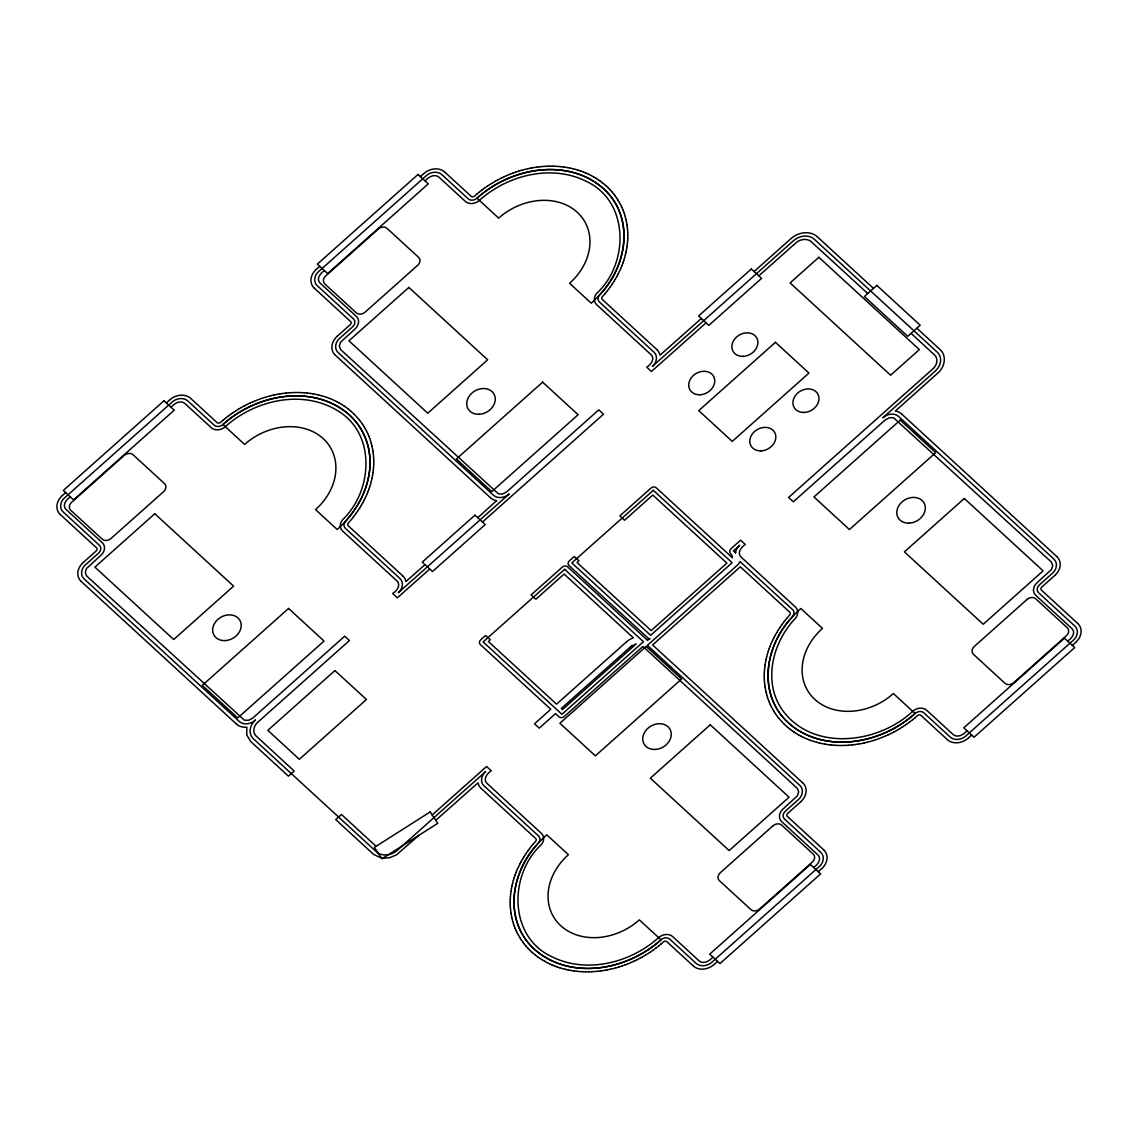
<?xml version="1.0" encoding="UTF-8"?>
<svg xmlns="http://www.w3.org/2000/svg" width="1138" height="1138" viewBox="0 0 1138 1138"><rect width="100%" height="100%" fill="white"/><g stroke="black" fill="none" stroke-linecap="round" stroke-linejoin="round"><path stroke-width="1.5" d="M373.705 464.489L373.748 461.957M510.194 902.363L510.237 899.831M627.763 238.169L627.806 235.637M764.252 676.043L764.295 673.511M373.563 467.234L373.705 464.688M510.237 899.632L510.379 897.085M627.621 240.915L627.763 238.368M764.295 673.312L764.437 670.766M373.321 469.98L373.549 467.434M510.393 896.886L510.621 894.34M627.379 243.66L627.607 241.114M764.452 670.567L764.679 668.02M372.98 472.739L373.292 470.179M510.649 894.141L510.962 891.58M627.038 246.42L627.351 243.859M764.708 667.821L765.02 665.261M372.524 475.513L372.951 472.939M510.99 891.367L511.417 888.806M626.583 249.194L627.01 246.633M765.049 665.061L765.476 662.487M371.984 478.273L372.496 475.712M626.042 251.953L626.554 249.393M511.446 888.607L511.958 886.047M765.504 662.288L766.016 659.727M371.344 481.033L371.941 478.472M625.402 254.727L626 252.152M512 885.848L512.598 883.273M766.059 659.528L766.656 656.967M370.604 483.792L371.301 481.246M624.662 257.487L625.359 254.926M512.641 883.074L513.338 880.513M766.699 656.754L767.396 654.208M369.765 486.552L370.547 484.006M623.837 260.232L624.606 257.686M513.394 880.314L514.163 877.768M767.453 653.994L768.235 651.448M368.84 489.297L369.708 486.751M622.899 262.978L623.766 260.431M514.234 877.569L515.101 875.022M768.292 651.249L769.16 648.703M367.816 492.029L368.769 489.496M621.874 265.709L622.827 263.177M515.173 874.823L516.126 872.291M769.231 648.504L770.184 645.971M366.692 494.731L367.73 492.228M620.751 268.426L621.789 265.908M516.211 872.092L517.249 869.574M770.27 645.772L771.308 643.269M365.483 497.434L366.607 494.93M619.541 271.114L620.665 268.611M517.335 869.389L518.459 866.886M771.393 643.07L772.517 640.566M364.174 500.108L365.383 497.633M618.233 273.789L619.442 271.313M518.558 866.687L519.767 864.211M772.617 640.367L773.826 637.892M362.78 502.754L364.075 500.293M616.839 276.434L618.133 273.988M519.867 864.012L521.161 861.566M773.925 637.707L775.22 635.246M361.287 505.372L362.666 502.953M615.345 279.052L616.725 276.634M521.275 861.366L522.655 858.948M775.334 635.047L776.713 632.628M359.722 507.961L361.187 505.571M613.78 281.655L615.245 279.251M522.755 858.749L524.22 856.345M776.813 632.429L778.278 630.039M358.072 510.521L359.608 508.16M612.13 284.201L613.667 281.84M524.334 856.16L525.87 853.799M778.392 629.84L779.928 627.479M356.322 513.039L357.944 510.706M610.381 286.733L612.002 284.386M525.998 853.614L527.619 851.267M780.056 627.294L781.678 624.961M354.501 515.528L356.194 513.224M608.56 289.208L610.253 286.904M527.748 851.096L529.44 848.792M781.806 624.776L783.499 622.472M352.595 517.975L354.373 515.713M606.654 291.655L608.432 289.393M529.568 848.607L531.346 846.345M783.627 622.287L785.405 620.025M350.618 520.365L352.467 518.146M604.676 294.045L606.526 291.826M531.474 846.174L533.324 843.955M785.533 619.854L787.382 617.635M350.476 520.535L348.271 523.067A2.589 2.105 -30 0 0 348.143 525.685L402.738 575.856M604.534 294.216L602.329 296.748A2.589 2.105 -30 0 0 602.201 299.365L656.797 349.537M533.466 843.784L535.671 841.252A2.589 2.105 -30 0 0 535.799 838.635L481.203 788.463M787.524 617.465L789.729 614.933A2.589 2.105 -30 0 0 789.857 612.315L740.326 566.795L652.615 644.947L802.688 782.83M62.135 495.77L61.495 496.381A10.37 8.421 -30 0 0 61.025 496.879L60.485 497.491A10.37 8.421 -30 0 0 60.058 498.017L59.589 498.657A10.37 8.421 -30 0 0 59.219 499.212L58.82 499.881A10.37 8.421 -30 0 0 58.493 500.45L58.166 501.147A10.37 8.421 -30 0 0 57.91 501.73L57.64 502.441A10.37 8.421 -30 0 0 57.441 503.039L57.256 503.75A10.37 8.421 -30 0 0 57.128 504.362L57.014 505.073A10.37 8.421 -30 0 0 56.943 505.67L56.9 506.382A10.37 8.421 -30 0 0 56.9 506.979L56.943 507.676A10.37 8.421 -30 0 0 57.014 508.245L57.128 508.928A10.37 8.421 -30 0 0 57.256 509.497L57.455 510.137A10.37 8.421 -30 0 0 57.64 510.678L57.91 511.289A10.37 8.421 -30 0 0 58.166 511.801L58.507 512.385A10.37 8.421 -30 0 0 58.82 512.854L59.233 513.394A10.37 8.421 -30 0 0 59.603 513.821L60.129 514.362M316.193 269.45L315.553 270.076A10.37 8.421 -30 0 0 315.084 270.56L314.543 271.171A10.37 8.421 -30 0 0 314.116 271.697L313.647 272.338A10.37 8.421 -30 0 0 313.277 272.892L312.879 273.561A10.37 8.421 -30 0 0 312.552 274.144L312.225 274.827A10.37 8.421 -30 0 0 311.968 275.424L311.698 276.121A10.37 8.421 -30 0 0 311.499 276.719L311.314 277.43A10.37 8.421 -30 0 0 311.186 278.042L311.072 278.753A10.37 8.421 -30 0 0 311.001 279.351L310.959 280.062A10.37 8.421 -30 0 0 310.959 280.659L311.001 281.356A10.37 8.421 -30 0 0 311.072 281.94L311.186 282.608A10.37 8.421 -30 0 0 311.314 283.177L311.513 283.817A10.37 8.421 -30 0 0 311.698 284.358L311.968 284.984A10.37 8.421 -30 0 0 312.225 285.482L312.566 286.065A10.37 8.421 -30 0 0 312.879 286.534L313.291 287.075A10.37 8.421 -30 0 0 313.661 287.516L314.188 288.042M83.046 562.684L82.405 563.31A10.37 8.421 -30 0 0 81.936 563.808L81.41 564.42A10.37 8.421 -30 0 0 80.983 564.946L80.514 565.586A10.37 8.421 -30 0 0 80.144 566.141L79.731 566.809A10.37 8.421 -30 0 0 79.418 567.378L79.077 568.075A10.37 8.421 -30 0 0 78.821 568.659L78.55 569.37A10.37 8.421 -30 0 0 78.366 569.967L78.166 570.679A10.37 8.421 -30 0 0 78.038 571.29L77.925 572.001A10.37 8.421 -30 0 0 77.868 572.599L77.825 573.31A10.37 8.421 -30 0 0 77.825 573.908L77.868 574.59A10.37 8.421 -30 0 0 77.925 575.174L78.053 575.856A10.37 8.421 -30 0 0 78.181 576.411L78.366 577.066A10.37 8.421 -30 0 0 78.565 577.606L78.835 578.218A10.37 8.421 -30 0 0 79.091 578.73L79.432 579.313A10.37 8.421 -30 0 0 79.745 579.783L80.158 580.323A10.37 8.421 -30 0 0 80.528 580.75L81.04 581.29M337.104 336.379L336.464 336.99A10.37 8.421 -30 0 0 335.995 337.488L335.468 338.1A10.37 8.421 -30 0 0 335.041 338.626L334.572 339.266A10.37 8.421 -30 0 0 334.202 339.821L333.79 340.49A10.37 8.421 -30 0 0 333.477 341.059L333.135 341.756A10.37 8.421 -30 0 0 332.879 342.339L332.609 343.05A10.37 8.421 -30 0 0 332.424 343.648L332.225 344.359A10.37 8.421 -30 0 0 332.097 344.97L331.983 345.682A10.37 8.421 -30 0 0 331.926 346.279L331.883 346.99A10.37 8.421 -30 0 0 331.883 347.588L331.926 348.285A10.37 8.421 -30 0 0 331.983 348.854L332.111 349.537A10.37 8.421 -30 0 0 332.239 350.091L332.424 350.746A10.37 8.421 -30 0 0 332.623 351.286L332.893 351.898A10.37 8.421 -30 0 0 333.149 352.41L333.491 352.993A10.37 8.421 -30 0 0 333.804 353.463L334.216 354.003A10.37 8.421 -30 0 0 334.586 354.43L335.098 354.971M800.896 801.621L801.536 801.01A10.37 8.421 -30 0 0 802.005 800.512L802.532 799.9A10.37 8.421 -30 0 0 802.959 799.374L803.428 798.734A10.37 8.421 -30 0 0 803.798 798.179L804.21 797.51A10.37 8.421 -30 0 0 804.523 796.941L804.865 796.244A10.37 8.421 -30 0 0 805.121 795.661L805.391 794.95A10.37 8.421 -30 0 0 805.576 794.352L805.775 793.641A10.37 8.421 -30 0 0 805.903 793.03L806.017 792.318A10.37 8.421 -30 0 0 806.074 791.721L806.117 791.01A10.37 8.421 -30 0 0 806.117 790.412L806.074 789.715A10.37 8.421 -30 0 0 806.017 789.146L805.889 788.463A10.37 8.421 -30 0 0 805.761 787.909L805.576 787.254A10.37 8.421 -30 0 0 805.377 786.714L805.107 786.102A10.37 8.421 -30 0 0 804.851 785.59L804.509 785.007A10.37 8.421 -30 0 0 804.196 784.537L803.784 783.997A10.37 8.421 -30 0 0 803.414 783.57L802.902 783.029M1054.954 575.316L1055.595 574.69A10.37 8.421 -30 0 0 1056.064 574.192L1056.59 573.58A10.37 8.421 -30 0 0 1057.017 573.054L1057.486 572.414A10.37 8.421 -30 0 0 1057.856 571.859L1058.269 571.191A10.37 8.421 -30 0 0 1058.582 570.622L1058.923 569.925A10.37 8.421 -30 0 0 1059.179 569.341L1059.45 568.63A10.37 8.421 -30 0 0 1059.634 568.033L1059.834 567.321A10.37 8.421 -30 0 0 1059.962 566.71L1060.075 565.999A10.37 8.421 -30 0 0 1060.132 565.401L1060.175 564.69A10.37 8.421 -30 0 0 1060.175 564.092L1060.132 563.41A10.37 8.421 -30 0 0 1060.075 562.826L1059.947 562.144A10.37 8.421 -30 0 0 1059.819 561.589L1059.634 560.934A10.37 8.421 -30 0 0 1059.435 560.394L1059.165 559.782A10.37 8.421 -30 0 0 1058.909 559.27L1058.568 558.687A10.37 8.421 -30 0 0 1058.255 558.217L1057.842 557.677A10.37 8.421 -30 0 0 1057.472 557.25L1056.96 556.71M821.807 868.55L822.447 867.924A10.37 8.421 -30 0 0 822.916 867.441L823.457 866.829A10.37 8.421 -30 0 0 823.884 866.303L824.353 865.662A10.37 8.421 -30 0 0 824.723 865.108L825.121 864.439A10.37 8.421 -30 0 0 825.448 863.856L825.775 863.173A10.37 8.421 -30 0 0 826.032 862.576L826.302 861.879A10.37 8.421 -30 0 0 826.501 861.281L826.686 860.57A10.37 8.421 -30 0 0 826.814 859.958L826.928 859.247A10.37 8.421 -30 0 0 826.999 858.649L827.042 857.938A10.37 8.421 -30 0 0 827.042 857.341L826.999 856.644A10.37 8.421 -30 0 0 826.928 856.061L826.814 855.392A10.37 8.421 -30 0 0 826.686 854.823L826.487 854.183A10.37 8.421 -30 0 0 826.302 853.642L826.032 853.016A10.37 8.421 -30 0 0 825.775 852.518L825.434 851.935A10.37 8.421 -30 0 0 825.121 851.466L824.709 850.925A10.37 8.421 -30 0 0 824.339 850.484L823.812 849.958M1075.865 642.23L1076.505 641.619A10.37 8.421 -30 0 0 1076.975 641.121L1077.515 640.509A10.37 8.421 -30 0 0 1077.942 639.983L1078.411 639.343A10.37 8.421 -30 0 0 1078.781 638.788L1079.18 638.119A10.37 8.421 -30 0 0 1079.507 637.55L1079.834 636.853A10.37 8.421 -30 0 0 1080.09 636.27L1080.36 635.559A10.37 8.421 -30 0 0 1080.559 634.961L1080.744 634.25A10.37 8.421 -30 0 0 1080.872 633.638L1080.986 632.927A10.37 8.421 -30 0 0 1081.057 632.33L1081.1 631.618A10.37 8.421 -30 0 0 1081.1 631.021L1081.057 630.324A10.37 8.421 -30 0 0 1080.986 629.755L1080.872 629.072A10.37 8.421 -30 0 0 1080.744 628.503L1080.545 627.863A10.37 8.421 -30 0 0 1080.36 627.322L1080.09 626.711A10.37 8.421 -30 0 0 1079.834 626.199L1079.493 625.616A10.37 8.421 -30 0 0 1079.18 625.146L1078.767 624.606A10.37 8.421 -30 0 0 1078.397 624.179L1077.871 623.638M62.391 495.528L65.677 492.598M166.347 402.923L169.647 399.979M316.449 269.208L319.75 266.278M420.406 176.603L423.706 173.673M70.414 496.936C66.473 499.184 61.751 505.4 66.104 509.468L102.392 542.812A10.37 8.421 -30 0 1 101.054 555.188L86.545 568.474L85.265 572.343L86.559 575.899L244.4 720.198L248.625 720.283L252.721 718.121L344.714 636.185L349.437 640.523L257.074 722.872A11.679 9.474 -30 0 0 255.694 735.603L294.173 771.038L288.426 776.159L250.602 741.407L246.761 734.935L246.832 727.182A10.37 8.421 -30 0 1 246.164 727.225L245.381 727.253A10.37 8.421 -30 0 1 244.727 727.239L243.959 727.196A10.37 8.421 -30 0 1 243.319 727.125L242.579 727.011A10.37 8.421 -30 0 1 241.953 726.883L241.242 726.698A10.37 8.421 -30 0 1 240.644 726.513L239.976 726.257A10.37 8.421 -30 0 1 239.407 726.016L238.781 725.703A10.37 8.421 -30 0 1 238.255 725.418L237.671 725.034A10.37 8.421 -30 0 1 237.202 724.693L236.619 724.209M171.07 407.262C174.128 403.407 180.529 399.651 184.996 403.563L211.426 427.845A10.37 8.421 -30 0 0 225.139 426.835C254.528 400.291 301.513 389.139 336.891 410.277C376.394 432.824 372.98 490.905 342.538 519.767A10.384 8.435 -30 0 0 342.424 530.849L396.949 580.949C401.287 584.96 396.636 591.362 392.653 593.481L397.375 597.82L429.737 569M324.472 270.616C320.532 272.864 315.809 279.066 320.162 283.149L356.45 316.492A10.37 8.421 -30 0 1 355.113 328.882L340.603 342.154L339.323 346.023L340.618 349.579L498.458 493.878L502.683 493.977L506.78 491.801L598.773 409.865L603.496 414.204L482.469 522.029M425.143 180.942C428.187 177.087 434.588 173.332 439.055 177.244L465.485 201.54A10.37 8.421 -30 0 0 479.198 200.516C507.491 175.067 551.489 163.787 586.582 181.483C629.584 201.625 629.086 263.689 596.596 293.448A10.384 8.435 -30 0 0 596.483 304.529L651.007 354.629C655.36 358.683 650.666 364.942 646.711 367.161L651.434 371.5L706.086 322.822M83.302 562.457L96.36 550.806A2.589 2.105 -30 0 0 96.673 547.975L60.328 514.561M337.36 336.137L350.419 324.486A2.589 2.105 -30 0 0 350.732 321.656L314.387 288.241M425 564.647L405.939 581.49A10.37 8.421 -30 0 0 405.797 580.921L405.612 580.28A10.37 8.421 -30 0 0 405.413 579.74L405.142 579.114A10.37 8.421 -30 0 0 404.886 578.616L404.559 578.033A10.37 8.421 -30 0 0 404.232 577.563L403.834 577.023A10.37 8.421 -30 0 0 403.464 576.582L402.937 576.056M477.732 517.676L496.637 500.692A10.37 8.421 -30 0 1 496.012 500.564L495.3 500.379A10.37 8.421 -30 0 1 494.703 500.194L494.034 499.938A10.37 8.421 -30 0 1 493.465 499.696L492.839 499.383A10.37 8.421 -30 0 1 492.313 499.098L491.73 498.714A10.37 8.421 -30 0 1 491.26 498.373L490.677 497.903M701.349 318.484L659.997 355.17A10.37 8.421 -30 0 0 659.855 354.601L659.67 353.961A10.37 8.421 -30 0 0 659.471 353.42L659.201 352.794A10.37 8.421 -30 0 0 658.945 352.296L658.618 351.713A10.37 8.421 -30 0 0 658.29 351.244L657.892 350.703A10.37 8.421 -30 0 0 657.522 350.276L656.996 349.736M754.081 271.513L790.995 238.624C797.894 232.337 809.744 230.104 817.198 236.676L873.486 288.398M758.818 275.851L796.6 242.252A11.679 9.474 -30 0 1 810.697 241.199L867.739 293.519M432.17 814.95L486.566 766.5L491.289 770.839C487.334 773.072 482.64 779.317 486.993 783.371L541.517 833.471A10.384 8.435 -30 0 1 541.404 844.552C508.914 874.311 508.416 936.375 551.418 956.517C586.511 974.213 630.509 962.933 658.802 937.484A10.37 8.421 -30 0 1 672.515 936.46L698.945 960.757C703.412 964.668 709.813 960.913 712.857 957.058M626.483 641.86L556.553 704.152L488.387 641.533L490.307 639.826L485.57 635.473L480.777 639.741A3.898 3.158 -30 0 0 480.264 644.478L550.792 709.273L534.504 723.796L539.227 728.135L555.529 713.626L559.071 716.883A3.898 3.158 -30 0 0 564.306 716.485L642.927 646.455L797.382 788.421L798.677 791.863L797.397 795.846L782.887 809.118A10.37 8.421 -30 0 0 781.55 821.508L817.838 854.851C822.191 858.934 817.482 865.136 813.528 867.384M418.94 835.292L396.536 854.794L389.936 857.639L382.809 858.251M435.754 820.313L478.003 782.83A10.37 8.421 -30 0 0 478.145 783.399L478.33 784.039A10.37 8.421 -30 0 0 478.529 784.58L478.799 785.206A10.37 8.421 -30 0 0 479.055 785.704L479.383 786.287A10.37 8.421 -30 0 0 479.71 786.756L480.108 787.297A10.37 8.421 -30 0 0 480.478 787.724L481.004 788.264M800.64 801.863L787.581 813.514A2.589 2.105 -30 0 0 787.268 816.344L823.613 849.759M1054.698 575.544L1041.64 587.194A2.589 2.105 -30 0 0 1041.327 590.025L1077.672 623.439M966.93 730.738C963.858 734.593 957.485 738.349 953.004 734.437L926.574 710.155A10.37 8.421 -30 0 0 912.861 711.165C878.223 743.982 812.063 752.232 781.92 709.387C762.545 680.823 772.944 641.775 795.462 618.233A10.384 8.435 -30 0 0 795.576 607.151L741.051 557.051C736.67 552.94 741.421 546.781 745.347 544.519L740.625 540.18L731.037 548.715A3.898 3.158 -30 0 0 730.525 553.452L731.876 555.259A10.37 8.421 -30 0 0 731.947 555.842L732.061 556.51A10.37 8.421 -30 0 0 732.203 557.079L732.417 557.791L656.185 487.761A3.898 3.158 -30 0 0 650.95 488.159L619.797 515.912L624.52 520.251L652.799 495.058L726.883 563.111L651.135 630.58L577.066 562.528L578.986 560.821L574.249 556.482L569.455 560.75A3.898 3.158 -30 0 0 568.943 565.486L647.75 637.877A3.898 3.158 -30 0 0 649.912 638.674L647.55 640.296M1067.586 641.064C1071.498 638.788 1076.249 632.714 1071.925 628.574L1035.608 595.188A10.37 8.421 -30 0 1 1036.946 582.812L1051.455 569.526L1052.735 565.657L1051.441 562.101L893.6 417.802L889.375 417.717L885.279 419.879L793.286 501.815L788.563 497.477L933.658 368.157A11.679 9.474 -30 0 0 935.023 355.426L911.069 333.334M714.294 964.327L717.594 961.397M818.25 871.722L821.551 868.792M968.353 738.021L971.653 735.077M1072.323 645.402L1075.609 642.472M476.936 194.043L474.418 196.205A2.589 2.105 -30 0 1 471.288 196.433L444.773 172.094M222.877 420.363L220.359 422.525A2.589 2.105 -30 0 1 217.23 422.753L190.715 398.414M915.123 717.637L917.641 715.475A2.589 2.105 -30 0 1 920.77 715.247L947.285 739.586M661.064 943.957L663.582 941.795A2.589 2.105 -30 0 1 666.712 941.567L693.227 965.906M423.962 173.445L424.659 172.862A10.37 8.421 -30 0 1 425.214 172.45L425.897 171.98A10.37 8.421 -30 0 1 426.494 171.596L427.205 171.184A10.37 8.421 -30 0 1 427.817 170.856L428.571 170.501A10.37 8.421 -30 0 1 429.211 170.231L429.979 169.932A10.37 8.421 -30 0 1 430.633 169.704L431.416 169.477A10.37 8.421 -30 0 1 432.084 169.306L432.867 169.149A10.37 8.421 -30 0 1 433.55 169.036L434.332 168.95A10.37 8.421 -30 0 1 435.001 168.893L435.783 168.879A10.37 8.421 -30 0 1 436.437 168.879L437.205 168.936A10.37 8.421 -30 0 1 437.846 168.993L438.599 169.121A10.37 8.421 -30 0 1 439.211 169.249L439.922 169.42A10.37 8.421 -30 0 1 440.52 169.605L441.203 169.861A10.37 8.421 -30 0 1 441.757 170.103L442.398 170.416A10.37 8.421 -30 0 1 442.91 170.714L443.493 171.084A10.37 8.421 -30 0 1 443.976 171.425L444.56 171.909M169.903 399.751L170.6 399.182A10.37 8.421 -30 0 1 171.155 398.769L171.838 398.3A10.37 8.421 -30 0 1 172.435 397.916L173.147 397.503A10.37 8.421 -30 0 1 173.758 397.176L174.512 396.821A10.37 8.421 -30 0 1 175.152 396.536L175.921 396.252A10.37 8.421 -30 0 1 176.575 396.024L177.357 395.796A10.37 8.421 -30 0 1 178.026 395.626L178.808 395.469A10.37 8.421 -30 0 1 179.477 395.355L180.273 395.27A10.37 8.421 -30 0 1 180.942 395.213L181.724 395.185A10.37 8.421 -30 0 1 182.379 395.199L183.147 395.242A10.37 8.421 -30 0 1 183.787 395.313L184.541 395.427A10.37 8.421 -30 0 1 185.153 395.555L185.864 395.74A10.37 8.421 -30 0 1 186.461 395.924L187.144 396.18A10.37 8.421 -30 0 1 187.699 396.422L188.339 396.735A10.37 8.421 -30 0 1 188.851 397.034L189.434 397.404A10.37 8.421 -30 0 1 189.918 397.745L190.501 398.229M477.106 193.887L479.383 192.023M223.048 420.207L225.324 418.343M626.739 641.633L627.436 641.064A10.37 8.421 -30 0 1 627.991 640.637L628.674 640.168A10.37 8.421 -30 0 1 629.257 639.798L629.983 639.385A10.37 8.421 -30 0 1 630.594 639.058L631.334 638.703A10.37 8.421 -30 0 1 631.988 638.418L632.742 638.119A10.37 8.421 -30 0 1 633.411 637.906L564.121 574.064L535.842 599.257L531.105 594.904L562.272 567.151A3.898 3.158 -30 0 1 567.506 566.767L647.323 640.097M912.676 719.657L914.952 717.794M658.618 945.977L660.894 944.113M968.097 738.249L967.4 738.818A10.37 8.421 -30 0 1 966.845 739.231L966.162 739.7A10.37 8.421 -30 0 1 965.565 740.084L964.853 740.497A10.37 8.421 -30 0 1 964.242 740.824L963.488 741.179A10.37 8.421 -30 0 1 962.848 741.464L962.079 741.748A10.37 8.421 -30 0 1 961.425 741.976L960.643 742.204A10.37 8.421 -30 0 1 959.974 742.374L959.192 742.531A10.37 8.421 -30 0 1 958.523 742.645L957.727 742.73A10.37 8.421 -30 0 1 957.058 742.787L956.276 742.815A10.37 8.421 -30 0 1 955.621 742.801L954.853 742.758A10.37 8.421 -30 0 1 954.213 742.687L953.459 742.573A10.37 8.421 -30 0 1 952.847 742.445L952.136 742.26A10.37 8.421 -30 0 1 951.539 742.076L950.856 741.82A10.37 8.421 -30 0 1 950.301 741.578L949.661 741.265A10.37 8.421 -30 0 1 949.149 740.966L948.566 740.596A10.37 8.421 -30 0 1 948.082 740.255L947.499 739.771M714.038 964.555L713.341 965.138A10.37 8.421 -30 0 1 712.786 965.55L712.104 966.02A10.37 8.421 -30 0 1 711.506 966.404L710.795 966.816A10.37 8.421 -30 0 1 710.183 967.144L709.429 967.499A10.37 8.421 -30 0 1 708.789 967.769L708.021 968.068A10.37 8.421 -30 0 1 707.367 968.296L706.584 968.523A10.37 8.421 -30 0 1 705.916 968.694L705.133 968.851A10.37 8.421 -30 0 1 704.45 968.964L703.668 969.05A10.37 8.421 -30 0 1 703 969.107L702.217 969.121A10.37 8.421 -30 0 1 701.563 969.121L700.795 969.064A10.37 8.421 -30 0 1 700.154 969.007L699.401 968.879A10.37 8.421 -30 0 1 698.789 968.751L698.078 968.58A10.37 8.421 -30 0 1 697.48 968.395L696.797 968.139A10.37 8.421 -30 0 1 696.243 967.897L695.603 967.585A10.37 8.421 -30 0 1 695.09 967.286L694.507 966.916A10.37 8.421 -30 0 1 694.024 966.575L693.44 966.091M479.567 191.881L481.9 190.06M225.509 418.187L227.842 416.38M910.158 721.62L912.491 719.813M656.1 947.94L658.433 946.119M482.085 189.918L484.475 188.168M228.027 416.238L230.417 414.488M907.583 723.512L909.973 721.762M653.525 949.832L655.915 948.082M484.674 188.026L487.107 186.333M230.616 414.346L233.048 412.653M904.952 725.347L907.384 723.654M650.893 951.667L653.326 949.974M487.306 186.205L489.781 184.584M233.247 412.525L235.722 410.903M902.278 727.097L904.753 725.475M648.219 953.416L650.694 951.795M489.98 184.456L492.512 182.891M235.922 410.775L238.454 409.211M899.546 728.789L902.078 727.225M645.488 955.109L648.02 953.544M492.711 182.777L495.272 181.283M238.653 409.097L241.213 407.603M896.787 730.397L899.347 728.903M642.728 956.717L645.289 955.223M495.485 181.17L498.088 179.733M241.427 407.475L244.03 406.053M893.97 731.947L896.573 730.525M639.912 958.267L642.515 956.83M498.288 179.633L500.933 178.268M244.229 405.953L246.875 404.587M891.125 733.413L893.771 732.047M637.067 959.732L639.712 958.367M501.147 178.168L503.821 176.888M247.088 404.488L249.763 403.208M888.237 734.792L890.912 733.512M634.179 961.112L636.853 959.832M504.034 176.788L506.737 175.579M249.976 403.108L252.679 401.899M885.321 736.101L888.024 734.892M631.263 962.421L633.966 961.212M506.951 175.494L509.682 174.356M252.892 401.799L255.623 400.676M882.377 737.324L885.108 736.201M628.318 963.644L631.049 962.506M509.895 174.27L512.655 173.204M255.837 400.59L258.596 399.523M879.404 738.477L882.163 737.41M625.345 964.796L628.105 963.73M512.882 173.132L515.656 172.151M258.824 399.438L261.598 398.456M876.402 739.544L879.176 738.562M622.344 965.849L625.118 964.868M515.87 172.066L518.672 171.169M261.811 398.385L264.613 397.489M873.387 740.511L876.189 739.615M619.328 966.831L622.13 965.934M518.885 171.098L521.702 170.273M264.827 397.418L267.643 396.593M870.357 741.407L873.173 740.582M616.298 967.727L619.115 966.902M521.929 170.216L524.746 169.462M267.871 396.522L270.688 395.782M867.312 742.218L870.129 741.478M613.254 968.538L616.071 967.784M524.974 169.406L527.804 168.751M270.915 395.725L273.746 395.057M864.254 742.943L867.085 742.275M610.196 969.249L613.026 968.594M528.032 168.694L530.863 168.111M273.974 395.014L276.804 394.431M861.196 743.569L864.027 742.986M607.137 969.889L609.968 969.306M531.09 168.068L533.935 167.571M277.032 394.388L279.877 393.89M858.123 744.11L860.968 743.612M604.065 970.43L606.91 969.932M534.149 167.528L536.994 167.115M280.09 393.848L282.935 393.435M855.065 744.565L857.91 744.152M601.006 970.885L603.851 970.472M537.221 167.087L540.052 166.745M283.163 393.407L285.994 393.065M852.006 744.935L854.837 744.593M597.948 971.255L600.779 970.913M540.28 166.731L543.111 166.475M286.221 393.037L289.052 392.795M848.948 745.205L851.779 744.963M594.889 971.525L597.72 971.269M543.338 166.461L546.155 166.29M289.28 392.766L292.096 392.61M845.904 745.39L848.72 745.234M591.845 971.71L594.662 971.539M546.382 166.276L549.199 166.191M292.324 392.596L295.14 392.51M842.86 745.49L845.676 745.404M588.801 971.809L591.618 971.724M549.412 166.191L552.215 166.191M295.354 392.51L298.156 392.51M839.844 745.49L842.646 745.49M585.786 971.809L588.588 971.809M552.428 166.191L555.216 166.276M298.369 392.51L301.157 392.596M836.843 745.404L839.631 745.49M582.784 971.724L585.572 971.809M555.429 166.29L558.189 166.447M301.371 392.596L304.131 392.766M833.87 745.234L836.629 745.404M579.811 971.553L582.571 971.71M558.402 166.461L561.134 166.717M304.344 392.781L307.075 393.037M830.925 744.963L833.656 745.219M576.866 971.283L579.598 971.539M561.347 166.745L564.064 167.073M307.288 393.051L310.005 393.392M827.995 744.608L830.712 744.949M573.936 970.927L576.653 971.255M564.263 167.101L566.952 167.514M310.205 393.421L312.893 393.833M825.107 744.167L827.795 744.579M381.472 858.066L373.648 854.453L335.71 819.602L341.457 814.481L376.081 846.288M571.048 970.486L573.737 970.899M567.151 167.556L569.797 168.054M313.092 393.876L315.738 394.374M822.262 743.626L824.908 744.124M568.203 969.946L570.849 970.444M570.01 168.097L572.613 168.68M315.951 394.417L318.555 395M819.445 743L822.049 743.583M565.387 969.32L567.99 969.903M572.812 168.723L575.387 169.391M318.754 395.042L321.329 395.711M816.671 742.289L819.246 742.958M562.613 968.609L565.188 969.277M575.586 169.448L578.118 170.188M321.528 395.768L324.06 396.508M813.94 741.492L816.472 742.232M559.882 967.812L562.414 968.552M578.317 170.245L580.807 171.07M324.259 396.565L326.748 397.39M811.252 740.61L813.741 741.435M557.193 966.93L559.683 967.755M580.992 171.141L583.438 172.051M326.933 397.461L329.38 398.357M808.62 739.643L811.067 740.539M554.562 965.949L557.008 966.859M583.623 172.123L586.013 173.104M329.565 398.442L331.955 399.41M806.045 738.59L808.435 739.558M551.987 964.896L554.377 965.878M586.198 173.175L588.545 174.242M332.14 399.495L334.487 400.548M803.513 737.452L805.86 738.505M549.455 963.758L551.802 964.825M588.716 174.327L591.006 175.451M334.657 400.647L336.948 401.771M801.052 736.229L803.343 737.353M546.994 962.549L549.284 963.673M591.191 175.551L593.41 176.76M337.133 401.87L339.352 403.08M798.648 734.92L800.868 736.13M544.59 961.24L546.809 962.449M593.581 176.859L595.757 178.14M339.522 403.165L341.699 404.459M796.301 733.541L798.478 734.835M542.243 959.86L544.419 961.141M595.928 178.239L598.033 179.591M341.869 404.559L343.975 405.91M794.025 732.09L796.131 733.441M539.967 958.409L542.072 959.761M598.19 179.704L600.238 181.127M344.131 406.024L346.18 407.447M791.82 730.553L793.869 731.976M537.762 956.873L539.81 958.296M600.395 181.241L602.372 182.734M789.687 728.946L791.664 730.44M346.336 407.56L348.313 409.054M535.628 955.266L537.605 956.759M901.381 413.791L900.798 413.307A10.37 8.421 -30 0 0 900.329 412.966L899.745 412.582A10.37 8.421 -30 0 0 899.219 412.297L898.593 411.984A10.37 8.421 -30 0 0 898.024 411.743L897.356 411.487A10.37 8.421 -30 0 0 896.758 411.302L896.047 411.117A10.37 8.421 -30 0 0 895.421 410.989L937.57 373.292C944.44 367.787 947.314 356.052 940.13 349.622L916.83 328.213M602.528 182.848L604.434 184.413M787.624 727.267L789.53 728.832M348.47 409.168L350.376 410.733M533.566 953.587L535.472 955.152M604.591 184.541L606.426 186.163M787.468 727.139L783.726 723.697M350.532 410.861L354.274 414.303M531.574 951.837L533.409 953.459M901.609 413.976L1056.747 556.51M335.312 355.17L490.45 497.704M81.253 581.49L236.391 724.024M606.568 186.291L608.332 187.983M529.668 950.017L531.432 951.709M608.474 188.126L610.167 189.875M783.584 723.569L778.477 717.836M354.416 414.431L359.523 420.164M527.833 948.125L529.526 949.874M610.295 190.018L611.917 191.824M526.083 946.176L527.705 947.982M612.045 191.966L613.581 193.844M524.419 944.156L525.955 946.034M613.709 193.986L615.16 195.921M778.349 717.694L775.405 713.626M359.651 420.306L362.595 424.374M522.84 942.079L524.291 944.014M615.274 196.077L616.654 198.055M521.346 939.945L522.726 941.923M616.768 198.211L618.062 200.245M773.996 711.435L775.291 713.469M362.709 424.531L364.004 426.565M519.938 937.755L521.232 939.789M618.162 200.402L619.385 202.493M772.674 709.187L773.897 711.278M364.103 426.722L365.326 428.813M518.615 935.507L519.838 937.598M619.47 202.664L620.608 204.783M771.45 706.897L772.588 709.031M365.412 428.969L366.55 431.103M517.392 933.217L518.53 935.336M620.694 204.954L621.746 207.13M770.312 704.55L771.365 706.726M366.635 431.274L367.688 433.45M516.254 930.87L517.306 933.046M621.817 207.301L622.785 209.534M769.274 702.16L770.241 704.379M367.759 433.621L368.726 435.84M515.215 928.466L516.183 930.699M622.856 209.705L623.724 211.967M768.335 699.714L769.203 701.975M368.797 436.025L369.665 438.286M514.276 926.033L515.144 928.295M623.795 212.152L624.577 214.442M767.481 697.238L768.264 699.543M369.736 438.457L370.519 440.762M513.423 923.558L514.205 925.848M624.634 214.627L625.317 216.96M766.742 694.721L767.425 697.053M370.575 440.947L371.258 443.279M512.683 921.04L513.366 923.373M766.087 692.16L766.685 694.536M625.374 217.145L625.971 219.52M512.029 918.48L512.626 920.855M371.315 443.464L371.913 445.84M765.533 689.585L766.045 691.975M626.014 219.705L626.526 222.109M511.474 915.891L511.986 918.295M371.955 446.025L372.467 448.415M765.077 686.968L765.49 689.386M626.569 222.294L626.981 224.727M511.019 913.273L511.431 915.706M372.51 448.614L372.923 451.032M764.722 684.322L765.049 686.769M627.01 224.911L627.337 227.372M510.663 910.628L510.99 913.089M372.951 451.231L373.278 453.678M764.466 681.648L764.693 684.123M627.365 227.557L627.593 230.032M510.407 907.968L510.635 910.443M373.307 453.877L373.534 456.352M764.309 678.945L764.452 681.449M627.607 230.232L627.749 232.735M510.251 905.265L510.393 907.768M373.549 456.551L373.691 459.055M764.252 676.242L764.295 678.76M627.763 232.934L627.806 235.438M510.194 902.562L510.237 905.066M373.705 459.24L373.748 461.758M370.035 462.512C370.006 484.276 360.134 505.116 345.71 521.062A6.487 5.263 -30 0 0 345.411 528.388L399.851 578.417C404.232 582.286 402.482 589.399 398.314 592.713L509.155 493.963C505.002 497.79 497.818 499.155 493.337 495.144L338.185 352.609C333.804 348.74 335.554 341.628 339.721 338.313L352.609 326.834A6.487 5.263 -30 0 0 353.463 318.939L317.26 285.681C312.879 281.811 314.643 274.699 318.811 271.385L426.067 175.835C430.221 172.009 437.405 170.657 441.9 174.655L468.244 198.866A6.487 5.263 -30 0 0 476.978 198.225A94.07 76.388 -30 0 1 603.624 188.794C634.89 216.433 627.052 267.174 599.769 294.742A6.487 5.263 -30 0 0 599.47 302.068L653.909 352.097C658.29 355.966 656.541 363.079 652.373 366.393L793.357 240.801A15.576 12.646 -30 0 1 814.324 239.236L937.257 352.183A15.576 12.646 -30 0 1 935.208 371.116L882.903 417.717C887.057 413.891 894.24 412.525 898.721 416.536L1053.873 559.071C1058.255 562.94 1056.505 570.067 1052.337 573.367L1039.449 584.847A6.487 5.263 -30 0 0 1038.596 592.742L1074.798 626C1079.18 629.869 1077.416 636.981 1073.248 640.296L965.991 735.845C961.866 739.643 954.768 741.009 950.258 737.111L923.814 712.815A6.487 5.263 -30 0 0 915.08 713.469A94.07 76.388 -30 0 1 788.435 722.886C757.111 695.147 765.063 644.563 792.29 616.938A6.487 5.263 -30 0 0 792.589 609.612L739.899 561.489A7.781 6.316 -30 0 1 737.495 565.06L647.38 645.346L799.815 785.391C804.196 789.26 802.446 796.372 798.279 799.687L785.391 811.166A6.487 5.263 -30 0 0 784.537 819.061L820.74 852.319C825.121 856.189 823.357 863.301 819.189 866.615L711.933 962.165C707.808 965.963 700.709 967.328 696.2 963.431L669.756 939.135A6.487 5.263 -30 0 0 661.022 939.775A94.07 76.388 -30 0 1 534.376 949.206C503.067 921.495 510.99 870.855 538.231 843.258A6.487 5.263 -30 0 0 538.53 835.932L484.091 785.903C479.71 782.034 481.459 774.921 485.627 771.607L397.375 850.228A15.576 12.646 -30 0 1 376.408 851.793L253.475 738.846A15.576 12.646 -30 0 1 255.524 719.913C251.37 724.01 243.93 725.603 239.279 721.464L84.127 578.929C79.745 575.06 81.495 567.933 85.663 564.633L98.551 553.153A6.487 5.263 -30 0 0 99.404 545.258L63.202 512C58.82 508.131 60.584 501.019 64.752 497.704L172.009 402.155C176.162 398.328 183.346 396.977 187.841 400.974L214.186 425.185A6.487 5.263 -30 0 0 222.92 424.531A94.07 76.388 -30 0 1 349.565 415.114C362.78 427.035 370.191 444.773 370.035 462.512M735.603 552.826L733.398 550.892C746.101 540.109 735.475 547.179 735.603 552.826M163.986 400.747L63.315 490.421L73.557 499.838L174.228 410.164L163.986 400.747M418.044 174.427L317.374 264.101L327.616 273.518L428.286 183.844L418.044 174.427M124.284 455.356L71.566 502.327A6.487 5.263 -30 0 0 70.712 510.222L102.235 539.184A6.487 5.263 -30 0 0 110.969 538.53L163.687 491.559A6.487 5.263 -30 0 0 164.541 483.664L133.018 454.702A6.487 5.263 -30 0 0 124.284 455.356M378.342 229.037L325.624 276.008A6.487 5.263 -30 0 0 324.771 283.903L356.294 312.865A6.487 5.263 -30 0 0 365.028 312.21L417.746 265.239A6.487 5.263 -30 0 0 418.599 257.344L387.076 228.397A6.487 5.263 -30 0 0 378.342 229.037M222.963 424.502L244.599 444.446A58.394 47.412 -30 0 1 323.192 438.599A58.394 47.412 -30 0 1 315.525 509.611L337.189 529.511A94.07 76.388 -30 0 0 349.565 415.114C313.633 383.321 256.249 394.061 222.963 424.502M477.021 198.183L498.657 218.126A58.394 47.412 -30 0 1 577.251 212.28A58.394 47.412 -30 0 1 569.583 283.291L591.248 303.192A94.07 76.388 -30 0 0 603.624 188.794C567.677 157.001 510.365 167.741 477.021 198.183M154.796 513.75L94.881 567.122L173.687 639.513L233.603 586.141L154.796 513.75M408.855 287.43L348.939 340.803L427.746 413.208L487.661 359.821L408.855 287.43M288.583 608.46L202.294 685.332L237.757 717.907L324.046 641.05L288.583 608.46M542.641 382.14L456.352 459.012L491.815 491.588L578.104 414.73L542.641 382.14M474.973 515.144L422.255 562.115L432.497 571.532L485.229 524.561L474.973 515.144M751.322 268.981L698.59 315.951L708.846 325.354L761.564 278.383L751.322 268.981M334.928 670.567L267.828 730.34L299.337 759.302L366.45 699.514L334.928 670.567M818.862 257.288L790.099 282.921L890.585 375.227L919.348 349.608L818.862 257.288M775.447 342.31L698.746 410.633L732.246 441.402L808.947 373.079L775.447 342.31M876.843 285.396L864.382 296.506L907.726 336.322L920.187 325.226L876.843 285.396M564.633 569.327L483.138 641.917L561.944 714.323L643.439 641.718L564.633 569.327M653.312 490.322L571.817 562.926L650.623 635.317L732.118 562.727L653.312 490.322M631.163 646.242L561.276 708.49L562.457 709.586L636.242 643.866L631.22 646.199M646.185 646.412L559.896 723.27L595.359 755.86L681.648 678.988L646.185 646.412M900.243 420.093L813.955 496.95L849.417 529.54L935.706 452.668L900.243 420.093M710.254 724.792L650.339 778.179L729.145 850.57L789.061 797.197L710.254 724.792M964.313 498.487L904.397 551.859L983.204 624.25L1043.119 570.878L964.313 498.487M772.972 825.79L720.254 872.761A6.487 5.263 -30 0 0 719.401 880.656L750.924 909.603A6.487 5.263 -30 0 0 759.658 908.963L812.376 861.992A6.487 5.263 -30 0 0 813.229 854.097L781.706 825.135A6.487 5.263 -30 0 0 772.972 825.79M1027.031 599.47L974.313 646.441A6.487 5.263 -30 0 0 973.459 654.336L1004.982 683.298A6.487 5.263 -30 0 0 1013.716 682.644L1066.434 635.673A6.487 5.263 -30 0 0 1067.288 627.778L1035.765 598.816A6.487 5.263 -30 0 0 1027.031 599.47M661.022 939.775C627.678 970.245 570.38 980.999 534.405 949.234A94.07 76.388 -30 0 1 546.752 834.808L568.417 854.709A58.394 47.412 -30 0 0 560.75 925.72A58.394 47.412 -30 0 0 639.343 919.874L661.022 939.775M915.08 713.469C881.779 743.939 824.339 754.693 788.406 722.858A94.07 76.388 -30 0 1 800.811 608.489L822.475 628.389A58.394 47.412 -30 0 0 814.808 699.401A58.394 47.412 -30 0 0 893.401 693.554L915.08 713.469M810.384 864.482L709.714 954.156L719.956 963.573L820.626 873.899L810.384 864.482M1064.443 638.162L963.772 727.836L974.014 737.253L1074.685 647.579L1064.443 638.162M430.164 811.935L374.359 847.383L381.955 858.792L437.76 823.329L430.164 811.935M761.123 450.876A13.628 11.067 -30 0 0 774.85 432.753A13.628 11.067 -30 0 0 752.474 433.763A13.628 11.067 -30 0 0 761.123 450.876M700.055 394.758A13.628 11.067 -30 0 0 713.768 376.65A13.628 11.067 -30 0 0 691.392 377.66A13.628 11.067 -30 0 0 700.055 394.758M804.267 412.44A13.628 11.067 -30 0 0 817.994 394.317A13.628 11.067 -30 0 0 795.604 395.327A13.628 11.067 -30 0 0 804.267 412.44M743.185 356.336A13.628 11.067 -30 0 0 756.912 338.214A13.628 11.067 -30 0 0 734.536 339.224A13.628 11.067 -30 0 0 743.185 356.336M225.082 640.594A14.922 12.12 -30 0 0 240.118 620.751A14.922 12.12 -30 0 0 215.608 621.846A14.922 12.12 -30 0 0 225.082 640.594M479.141 414.275A14.922 12.12 -30 0 0 494.176 394.431A14.922 12.12 -30 0 0 469.667 395.526A14.922 12.12 -30 0 0 479.141 414.275M655.147 749.444A14.922 12.12 -30 0 0 670.182 729.614A14.922 12.12 -30 0 0 645.673 730.71A14.922 12.12 -30 0 0 655.147 749.444M909.205 523.139A14.922 12.12 -30 0 0 924.241 503.295A14.922 12.12 -30 0 0 899.731 504.39A14.922 12.12 -30 0 0 909.205 523.139"/></g></svg>
